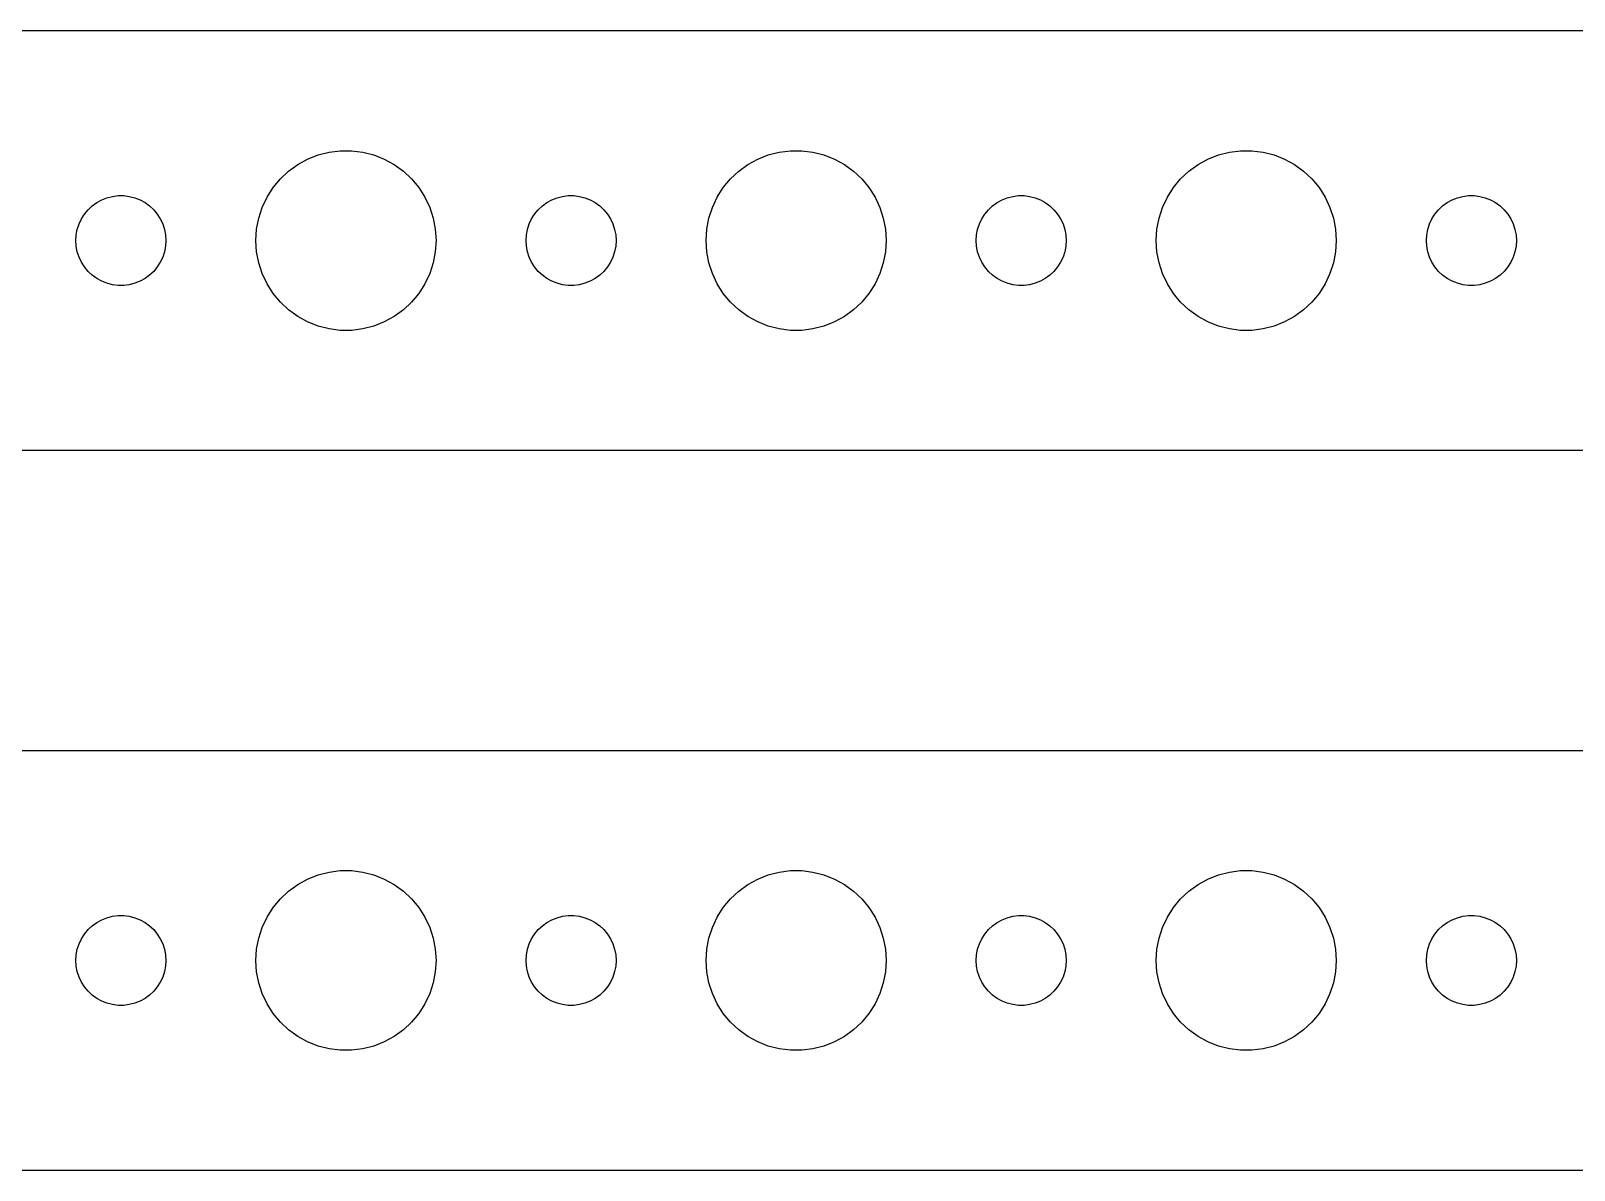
# Model space of a CAD drawing. Header units: metres. Extents: x -210 to 210, y 41 to 79.
# Drawn here: x 102 to 153.4, y 41 to 79 of the extents above; entities that cross this region are included whole.
import ezdxf

# ---------------------------------------------------------------- set-up
doc = ezdxf.new("R2010")
doc.units = ezdxf.units.M

msp = doc.modelspace()

# ---------------------------------------------------------------- linework, layer by layer
for p, q in [((204.814, 78.9901), (-204.814, 78.9901)), ((110.893, 74.533), (111.223, 74.7145)), ((111.223, 74.7145), (111.573, 74.8532)), ((111.573, 74.8532), (111.938, 74.9469)), ((111.938, 74.9469), (112.312, 74.9941)), ((112.312, 74.9941), (112.688, 74.9941)), ((112.688, 74.9941), (113.062, 74.9469)), ((113.062, 74.9469), (113.427, 74.8532)), ((113.427, 74.8532), (113.777, 74.7145)), ((113.777, 74.7145), (114.107, 74.533)), ((125.893, 74.533), (126.223, 74.7145)), ((126.223, 74.7145), (126.573, 74.8532)), ((126.573, 74.8532), (126.938, 74.9469)), ((126.938, 74.9469), (127.312, 74.9941)), ((127.312, 74.9941), (127.688, 74.9941)), ((127.688, 74.9941), (128.062, 74.9469)), ((128.062, 74.9469), (128.427, 74.8532)), ((128.427, 74.8532), (128.777, 74.7145)), ((128.777, 74.7145), (129.107, 74.533)), ((140.893, 74.533), (141.223, 74.7145)), ((141.223, 74.7145), (141.573, 74.8532)), ((141.573, 74.8532), (141.938, 74.9469)), ((141.938, 74.9469), (142.312, 74.9941)), ((142.312, 74.9941), (142.688, 74.9941)), ((142.688, 74.9941), (143.062, 74.9469)), ((143.062, 74.9469), (143.427, 74.8532)), ((143.427, 74.8532), (143.777, 74.7145)), ((143.777, 74.7145), (144.107, 74.533)), ((110.073, 73.7634), (110.313, 74.0536)), ((110.313, 74.0536), (110.588, 74.3115)), ((110.588, 74.3115), (110.893, 74.533)), ((114.107, 74.533), (114.412, 74.3115)), ((114.412, 74.3115), (114.687, 74.0536)), ((114.687, 74.0536), (114.927, 73.7634)), ((125.073, 73.7634), (125.313, 74.0536)), ((125.313, 74.0536), (125.588, 74.3115)), ((125.588, 74.3115), (125.893, 74.533)), ((129.107, 74.533), (129.412, 74.3115)), ((129.412, 74.3115), (129.687, 74.0536)), ((129.687, 74.0536), (129.927, 73.7634)), ((140.073, 73.7634), (140.313, 74.0536)), ((140.313, 74.0536), (140.588, 74.3115)), ((140.588, 74.3115), (140.893, 74.533)), ((144.107, 74.533), (144.412, 74.3115)), ((144.412, 74.3115), (144.687, 74.0536)), ((144.687, 74.0536), (144.927, 73.7634)), ((109.871, 73.4453), (110.073, 73.7634)), ((114.927, 73.7634), (115.129, 73.4453)), ((124.871, 73.4453), (125.073, 73.7634)), ((129.927, 73.7634), (130.129, 73.4453)), ((139.871, 73.4453), (140.073, 73.7634)), ((144.927, 73.7634), (145.129, 73.4453)), ((103.786, 72.8817), (103.907, 73.0268)), ((103.907, 73.0268), (104.044, 73.1558)), ((104.044, 73.1558), (104.196, 73.2665)), ((104.196, 73.2665), (104.361, 73.3572)), ((104.361, 73.3572), (104.536, 73.4266)), ((104.536, 73.4266), (104.719, 73.4734)), ((104.719, 73.4734), (104.906, 73.497)), ((104.906, 73.497), (105.094, 73.497)), ((105.094, 73.497), (105.281, 73.4734)), ((105.281, 73.4734), (105.464, 73.4266)), ((105.464, 73.4266), (105.639, 73.3572)), ((105.639, 73.3572), (105.804, 73.2665)), ((105.804, 73.2665), (105.956, 73.1558)), ((105.956, 73.1558), (106.093, 73.0268)), ((106.093, 73.0268), (106.214, 72.8817)), ((109.594, 72.7461), (109.711, 73.1044)), ((109.711, 73.1044), (109.871, 73.4453)), ((115.129, 73.4453), (115.289, 73.1044)), ((115.289, 73.1044), (115.406, 72.7461)), ((118.786, 72.8817), (118.907, 73.0268)), ((118.907, 73.0268), (119.044, 73.1558)), ((119.044, 73.1558), (119.196, 73.2665)), ((119.196, 73.2665), (119.361, 73.3572)), ((119.361, 73.3572), (119.536, 73.4266)), ((119.536, 73.4266), (119.719, 73.4734)), ((119.719, 73.4734), (119.906, 73.497)), ((119.906, 73.497), (120.094, 73.497)), ((120.094, 73.497), (120.281, 73.4734)), ((120.281, 73.4734), (120.464, 73.4266)), ((120.464, 73.4266), (120.639, 73.3572)), ((120.639, 73.3572), (120.804, 73.2665)), ((120.804, 73.2665), (120.956, 73.1558)), ((120.956, 73.1558), (121.093, 73.0268)), ((121.093, 73.0268), (121.214, 72.8817)), ((124.594, 72.7461), (124.711, 73.1044)), ((124.711, 73.1044), (124.871, 73.4453)), ((130.129, 73.4453), (130.289, 73.1044)), ((130.289, 73.1044), (130.406, 72.7461)), ((133.786, 72.8817), (133.907, 73.0268)), ((133.907, 73.0268), (134.044, 73.1558)), ((134.044, 73.1558), (134.196, 73.2665)), ((134.196, 73.2665), (134.361, 73.3572)), ((134.361, 73.3572), (134.536, 73.4266)), ((134.536, 73.4266), (134.719, 73.4734)), ((134.719, 73.4734), (134.906, 73.497)), ((134.906, 73.497), (135.094, 73.497)), ((135.094, 73.497), (135.281, 73.4734)), ((135.281, 73.4734), (135.464, 73.4266)), ((135.464, 73.4266), (135.639, 73.3572)), ((135.639, 73.3572), (135.804, 73.2665)), ((135.804, 73.2665), (135.956, 73.1558)), ((135.956, 73.1558), (136.093, 73.0268)), ((136.093, 73.0268), (136.214, 72.8817)), ((139.594, 72.7461), (139.711, 73.1044)), ((139.711, 73.1044), (139.871, 73.4453)), ((145.129, 73.4453), (145.289, 73.1044)), ((145.289, 73.1044), (145.406, 72.7461)), ((148.786, 72.8817), (148.907, 73.0268)), ((148.907, 73.0268), (149.044, 73.1558)), ((149.044, 73.1558), (149.196, 73.2665)), ((149.196, 73.2665), (149.361, 73.3572)), ((149.361, 73.3572), (149.536, 73.4266)), ((149.536, 73.4266), (149.719, 73.4734)), ((149.719, 73.4734), (149.906, 73.497)), ((149.906, 73.497), (150.094, 73.497)), ((150.094, 73.497), (150.281, 73.4734)), ((150.281, 73.4734), (150.464, 73.4266)), ((150.464, 73.4266), (150.639, 73.3572)), ((150.639, 73.3572), (150.804, 73.2665)), ((150.804, 73.2665), (150.956, 73.1558)), ((150.956, 73.1558), (151.093, 73.0268)), ((151.093, 73.0268), (151.214, 72.8817)), ((103.547, 72.373), (103.605, 72.5522)), ((103.605, 72.5522), (103.686, 72.7226)), ((103.686, 72.7226), (103.786, 72.8817)), ((106.214, 72.8817), (106.314, 72.7226)), ((106.314, 72.7226), (106.395, 72.5522)), ((106.395, 72.5522), (106.453, 72.373)), ((109.524, 72.376), (109.594, 72.7461)), ((115.406, 72.7461), (115.476, 72.376)), ((118.547, 72.373), (118.605, 72.5522)), ((118.605, 72.5522), (118.686, 72.7226)), ((118.686, 72.7226), (118.786, 72.8817)), ((121.214, 72.8817), (121.314, 72.7226)), ((121.314, 72.7226), (121.395, 72.5522)), ((121.395, 72.5522), (121.453, 72.373)), ((124.524, 72.376), (124.594, 72.7461)), ((130.406, 72.7461), (130.476, 72.376)), ((133.547, 72.373), (133.605, 72.5522)), ((133.605, 72.5522), (133.686, 72.7226)), ((133.686, 72.7226), (133.786, 72.8817)), ((136.214, 72.8817), (136.314, 72.7226)), ((136.314, 72.7226), (136.395, 72.5522)), ((136.395, 72.5522), (136.453, 72.373)), ((139.524, 72.376), (139.594, 72.7461)), ((145.406, 72.7461), (145.476, 72.376)), ((148.547, 72.373), (148.605, 72.5522)), ((148.605, 72.5522), (148.686, 72.7226)), ((148.686, 72.7226), (148.786, 72.8817)), ((151.214, 72.8817), (151.314, 72.7226)), ((151.314, 72.7226), (151.395, 72.5522)), ((151.395, 72.5522), (151.453, 72.373)), ((103.5, 72), (103.512, 72.188)), ((103.512, 71.812), (103.5, 72)), ((103.512, 72.188), (103.547, 72.373)), ((106.453, 72.373), (106.488, 72.188)), ((106.488, 72.188), (106.5, 72)), ((106.5, 72), (106.488, 71.812)), ((109.5, 72), (109.524, 72.376)), ((109.524, 71.624), (109.5, 72)), ((115.476, 72.376), (115.5, 72)), ((115.5, 72), (115.476, 71.624)), ((118.5, 72), (118.512, 72.188)), ((118.512, 71.812), (118.5, 72)), ((118.512, 72.188), (118.547, 72.373)), ((121.453, 72.373), (121.488, 72.188)), ((121.488, 72.188), (121.5, 72)), ((121.5, 72), (121.488, 71.812)), ((124.5, 72), (124.524, 72.376)), ((124.524, 71.624), (124.5, 72)), ((130.476, 72.376), (130.5, 72)), ((130.5, 72), (130.476, 71.624)), ((133.5, 72), (133.512, 72.188)), ((133.512, 71.812), (133.5, 72)), ((133.512, 72.188), (133.547, 72.373)), ((136.453, 72.373), (136.488, 72.188)), ((136.488, 72.188), (136.5, 72)), ((136.5, 72), (136.488, 71.812)), ((139.5, 72), (139.524, 72.376)), ((139.524, 71.624), (139.5, 72)), ((145.476, 72.376), (145.5, 72)), ((145.5, 72), (145.476, 71.624)), ((148.5, 72), (148.512, 72.188)), ((148.512, 71.812), (148.5, 72)), ((148.512, 72.188), (148.547, 72.373)), ((151.453, 72.373), (151.488, 72.188)), ((151.488, 72.188), (151.5, 72)), ((151.5, 72), (151.488, 71.812)), ((103.547, 71.627), (103.512, 71.812)), ((103.605, 71.4478), (103.547, 71.627)), ((106.453, 71.627), (106.395, 71.4478)), ((106.488, 71.812), (106.453, 71.627)), ((109.594, 71.2539), (109.524, 71.624)), ((115.476, 71.624), (115.406, 71.2539)), ((118.547, 71.627), (118.512, 71.812)), ((118.605, 71.4478), (118.547, 71.627)), ((121.453, 71.627), (121.395, 71.4478)), ((121.488, 71.812), (121.453, 71.627)), ((124.594, 71.2539), (124.524, 71.624)), ((130.476, 71.624), (130.406, 71.2539)), ((133.547, 71.627), (133.512, 71.812)), ((133.605, 71.4478), (133.547, 71.627)), ((136.453, 71.627), (136.395, 71.4478)), ((136.488, 71.812), (136.453, 71.627)), ((139.594, 71.2539), (139.524, 71.624)), ((145.476, 71.624), (145.406, 71.2539)), ((148.547, 71.627), (148.512, 71.812)), ((148.605, 71.4478), (148.547, 71.627)), ((151.453, 71.627), (151.395, 71.4478)), ((151.488, 71.812), (151.453, 71.627)), ((103.686, 71.2774), (103.605, 71.4478)), ((103.786, 71.1183), (103.686, 71.2774)), ((103.907, 70.9732), (103.786, 71.1183)), ((104.044, 70.8442), (103.907, 70.9732)), ((106.093, 70.9732), (105.956, 70.8442)), ((106.214, 71.1183), (106.093, 70.9732)), ((106.314, 71.2774), (106.214, 71.1183)), ((106.395, 71.4478), (106.314, 71.2774)), ((109.711, 70.8956), (109.594, 71.2539)), ((115.406, 71.2539), (115.289, 70.8956)), ((118.686, 71.2774), (118.605, 71.4478)), ((118.786, 71.1183), (118.686, 71.2774)), ((118.907, 70.9732), (118.786, 71.1183)), ((119.044, 70.8442), (118.907, 70.9732)), ((121.093, 70.9732), (120.956, 70.8442)), ((121.214, 71.1183), (121.093, 70.9732)), ((121.314, 71.2774), (121.214, 71.1183)), ((121.395, 71.4478), (121.314, 71.2774)), ((124.711, 70.8956), (124.594, 71.2539)), ((130.406, 71.2539), (130.289, 70.8956)), ((133.686, 71.2774), (133.605, 71.4478)), ((133.786, 71.1183), (133.686, 71.2774)), ((133.907, 70.9732), (133.786, 71.1183)), ((134.044, 70.8442), (133.907, 70.9732)), ((136.093, 70.9732), (135.956, 70.8442)), ((136.214, 71.1183), (136.093, 70.9732)), ((136.314, 71.2774), (136.214, 71.1183)), ((136.395, 71.4478), (136.314, 71.2774)), ((139.711, 70.8956), (139.594, 71.2539)), ((145.406, 71.2539), (145.289, 70.8956)), ((148.686, 71.2774), (148.605, 71.4478)), ((148.786, 71.1183), (148.686, 71.2774)), ((148.907, 70.9732), (148.786, 71.1183)), ((149.044, 70.8442), (148.907, 70.9732)), ((151.093, 70.9732), (150.956, 70.8442)), ((151.214, 71.1183), (151.093, 70.9732)), ((151.314, 71.2774), (151.214, 71.1183)), ((151.395, 71.4478), (151.314, 71.2774)), ((104.196, 70.7335), (104.044, 70.8442)), ((104.361, 70.6428), (104.196, 70.7335)), ((104.536, 70.5734), (104.361, 70.6428)), ((104.719, 70.5266), (104.536, 70.5734)), ((104.906, 70.503), (104.719, 70.5266)), ((105.094, 70.503), (104.906, 70.503)), ((105.281, 70.5266), (105.094, 70.503)), ((105.464, 70.5734), (105.281, 70.5266)), ((105.639, 70.6428), (105.464, 70.5734)), ((105.804, 70.7335), (105.639, 70.6428)), ((105.956, 70.8442), (105.804, 70.7335)), ((109.871, 70.5547), (109.711, 70.8956)), ((110.073, 70.2366), (109.871, 70.5547)), ((115.129, 70.5547), (114.927, 70.2366)), ((115.289, 70.8956), (115.129, 70.5547)), ((119.196, 70.7335), (119.044, 70.8442)), ((119.361, 70.6428), (119.196, 70.7335)), ((119.536, 70.5734), (119.361, 70.6428)), ((119.719, 70.5266), (119.536, 70.5734)), ((119.906, 70.503), (119.719, 70.5266)), ((120.094, 70.503), (119.906, 70.503)), ((120.281, 70.5266), (120.094, 70.503)), ((120.464, 70.5734), (120.281, 70.5266)), ((120.639, 70.6428), (120.464, 70.5734)), ((120.804, 70.7335), (120.639, 70.6428)), ((120.956, 70.8442), (120.804, 70.7335)), ((124.871, 70.5547), (124.711, 70.8956)), ((125.073, 70.2366), (124.871, 70.5547)), ((130.129, 70.5547), (129.927, 70.2366)), ((130.289, 70.8956), (130.129, 70.5547)), ((134.196, 70.7335), (134.044, 70.8442)), ((134.361, 70.6428), (134.196, 70.7335)), ((134.536, 70.5734), (134.361, 70.6428)), ((134.719, 70.5266), (134.536, 70.5734)), ((134.906, 70.503), (134.719, 70.5266)), ((135.094, 70.503), (134.906, 70.503)), ((135.281, 70.5266), (135.094, 70.503)), ((135.464, 70.5734), (135.281, 70.5266)), ((135.639, 70.6428), (135.464, 70.5734)), ((135.804, 70.7335), (135.639, 70.6428)), ((135.956, 70.8442), (135.804, 70.7335)), ((139.871, 70.5547), (139.711, 70.8956)), ((140.073, 70.2366), (139.871, 70.5547)), ((145.129, 70.5547), (144.927, 70.2366)), ((145.289, 70.8956), (145.129, 70.5547)), ((149.196, 70.7335), (149.044, 70.8442)), ((149.361, 70.6428), (149.196, 70.7335)), ((149.536, 70.5734), (149.361, 70.6428)), ((149.719, 70.5266), (149.536, 70.5734)), ((149.906, 70.503), (149.719, 70.5266)), ((150.094, 70.503), (149.906, 70.503)), ((150.281, 70.5266), (150.094, 70.503)), ((150.464, 70.5734), (150.281, 70.5266)), ((150.639, 70.6428), (150.464, 70.5734)), ((150.804, 70.7335), (150.639, 70.6428)), ((150.956, 70.8442), (150.804, 70.7335)), ((110.313, 69.9464), (110.073, 70.2366)), ((110.588, 69.6885), (110.313, 69.9464)), ((114.687, 69.9464), (114.412, 69.6885)), ((114.927, 70.2366), (114.687, 69.9464)), ((125.313, 69.9464), (125.073, 70.2366)), ((125.588, 69.6885), (125.313, 69.9464)), ((129.687, 69.9464), (129.412, 69.6885)), ((129.927, 70.2366), (129.687, 69.9464)), ((140.313, 69.9464), (140.073, 70.2366)), ((140.588, 69.6885), (140.313, 69.9464)), ((144.687, 69.9464), (144.412, 69.6885)), ((144.927, 70.2366), (144.687, 69.9464)), ((110.893, 69.467), (110.588, 69.6885)), ((111.223, 69.2855), (110.893, 69.467)), ((114.107, 69.467), (113.777, 69.2855)), ((114.412, 69.6885), (114.107, 69.467)), ((125.893, 69.467), (125.588, 69.6885)), ((126.223, 69.2855), (125.893, 69.467)), ((129.107, 69.467), (128.777, 69.2855)), ((129.412, 69.6885), (129.107, 69.467)), ((140.893, 69.467), (140.588, 69.6885)), ((141.223, 69.2855), (140.893, 69.467)), ((144.107, 69.467), (143.777, 69.2855)), ((144.412, 69.6885), (144.107, 69.467)), ((111.573, 69.1468), (111.223, 69.2855)), ((111.938, 69.0531), (111.573, 69.1468)), ((112.312, 69.0059), (111.938, 69.0531)), ((112.688, 69.0059), (112.312, 69.0059)), ((113.062, 69.0531), (112.688, 69.0059)), ((113.427, 69.1468), (113.062, 69.0531)), ((113.777, 69.2855), (113.427, 69.1468)), ((126.573, 69.1468), (126.223, 69.2855)), ((126.938, 69.0531), (126.573, 69.1468)), ((127.312, 69.0059), (126.938, 69.0531)), ((127.688, 69.0059), (127.312, 69.0059)), ((128.062, 69.0531), (127.688, 69.0059)), ((128.427, 69.1468), (128.062, 69.0531)), ((128.777, 69.2855), (128.427, 69.1468)), ((141.573, 69.1468), (141.223, 69.2855)), ((141.938, 69.0531), (141.573, 69.1468)), ((142.312, 69.0059), (141.938, 69.0531)), ((142.688, 69.0059), (142.312, 69.0059)), ((143.062, 69.0531), (142.688, 69.0059)), ((143.427, 69.1468), (143.062, 69.0531)), ((143.777, 69.2855), (143.427, 69.1468)), ((-204.814, 65.0099), (204.814, 65.0099)), ((204.814, 54.9901), (-204.814, 54.9901)), ((111.573, 50.8532), (111.938, 50.9469)), ((111.938, 50.9469), (112.312, 50.9941)), ((112.312, 50.9941), (112.688, 50.9941)), ((112.688, 50.9941), (113.062, 50.9469)), ((113.062, 50.9469), (113.427, 50.8532)), ((126.573, 50.8532), (126.938, 50.9469)), ((126.938, 50.9469), (127.312, 50.9941)), ((127.312, 50.9941), (127.688, 50.9941)), ((127.688, 50.9941), (128.062, 50.9469)), ((128.062, 50.9469), (128.427, 50.8532)), ((141.573, 50.8532), (141.938, 50.9469)), ((141.938, 50.9469), (142.312, 50.9941)), ((142.312, 50.9941), (142.688, 50.9941)), ((142.688, 50.9941), (143.062, 50.9469)), ((143.062, 50.9469), (143.427, 50.8532)), ((110.588, 50.3115), (110.893, 50.533)), ((110.893, 50.533), (111.223, 50.7145)), ((111.223, 50.7145), (111.573, 50.8532)), ((113.427, 50.8532), (113.777, 50.7145)), ((113.777, 50.7145), (114.107, 50.533)), ((114.107, 50.533), (114.412, 50.3115)), ((125.588, 50.3115), (125.893, 50.533)), ((125.893, 50.533), (126.223, 50.7145)), ((126.223, 50.7145), (126.573, 50.8532)), ((128.427, 50.8532), (128.777, 50.7145)), ((128.777, 50.7145), (129.107, 50.533)), ((129.107, 50.533), (129.412, 50.3115)), ((140.588, 50.3115), (140.893, 50.533)), ((140.893, 50.533), (141.223, 50.7145)), ((141.223, 50.7145), (141.573, 50.8532)), ((143.427, 50.8532), (143.777, 50.7145)), ((143.777, 50.7145), (144.107, 50.533)), ((144.107, 50.533), (144.412, 50.3115)), ((110.073, 49.7634), (110.313, 50.0536)), ((110.313, 50.0536), (110.588, 50.3115)), ((114.412, 50.3115), (114.687, 50.0536)), ((114.687, 50.0536), (114.927, 49.7634)), ((125.073, 49.7634), (125.313, 50.0536)), ((125.313, 50.0536), (125.588, 50.3115)), ((129.412, 50.3115), (129.687, 50.0536)), ((129.687, 50.0536), (129.927, 49.7634)), ((140.073, 49.7634), (140.313, 50.0536)), ((140.313, 50.0536), (140.588, 50.3115)), ((144.412, 50.3115), (144.687, 50.0536)), ((144.687, 50.0536), (144.927, 49.7634)), ((104.361, 49.3572), (104.536, 49.4266)), ((104.536, 49.4266), (104.719, 49.4734)), ((104.719, 49.4734), (104.906, 49.497)), ((104.906, 49.497), (105.094, 49.497)), ((105.094, 49.497), (105.281, 49.4734)), ((105.281, 49.4734), (105.464, 49.4266)), ((105.464, 49.4266), (105.639, 49.3572)), ((109.711, 49.1044), (109.871, 49.4453)), ((109.871, 49.4453), (110.073, 49.7634)), ((114.927, 49.7634), (115.129, 49.4453)), ((115.129, 49.4453), (115.289, 49.1044)), ((119.361, 49.3572), (119.536, 49.4266)), ((119.536, 49.4266), (119.719, 49.4734)), ((119.719, 49.4734), (119.906, 49.497)), ((119.906, 49.497), (120.094, 49.497)), ((120.094, 49.497), (120.281, 49.4734)), ((120.281, 49.4734), (120.464, 49.4266)), ((120.464, 49.4266), (120.639, 49.3572)), ((124.711, 49.1044), (124.871, 49.4453)), ((124.871, 49.4453), (125.073, 49.7634)), ((129.927, 49.7634), (130.129, 49.4453)), ((130.129, 49.4453), (130.289, 49.1044)), ((134.361, 49.3572), (134.536, 49.4266)), ((134.536, 49.4266), (134.719, 49.4734)), ((134.719, 49.4734), (134.906, 49.497)), ((134.906, 49.497), (135.094, 49.497)), ((135.094, 49.497), (135.281, 49.4734)), ((135.281, 49.4734), (135.464, 49.4266)), ((135.464, 49.4266), (135.639, 49.3572)), ((139.711, 49.1044), (139.871, 49.4453)), ((139.871, 49.4453), (140.073, 49.7634)), ((144.927, 49.7634), (145.129, 49.4453)), ((145.129, 49.4453), (145.289, 49.1044)), ((149.361, 49.3572), (149.536, 49.4266)), ((149.536, 49.4266), (149.719, 49.4734)), ((149.719, 49.4734), (149.906, 49.497)), ((149.906, 49.497), (150.094, 49.497)), ((150.094, 49.497), (150.281, 49.4734)), ((150.281, 49.4734), (150.464, 49.4266)), ((150.464, 49.4266), (150.639, 49.3572)), ((103.686, 48.7226), (103.786, 48.8817)), ((103.786, 48.8817), (103.907, 49.0268)), ((103.907, 49.0268), (104.044, 49.1558)), ((104.044, 49.1558), (104.196, 49.2665)), ((104.196, 49.2665), (104.361, 49.3572)), ((105.639, 49.3572), (105.804, 49.2665)), ((105.804, 49.2665), (105.956, 49.1558)), ((105.956, 49.1558), (106.093, 49.0268)), ((106.093, 49.0268), (106.214, 48.8817)), ((106.214, 48.8817), (106.314, 48.7226)), ((109.594, 48.7461), (109.711, 49.1044)), ((115.289, 49.1044), (115.406, 48.7461)), ((118.686, 48.7226), (118.786, 48.8817)), ((118.786, 48.8817), (118.907, 49.0268)), ((118.907, 49.0268), (119.044, 49.1558)), ((119.044, 49.1558), (119.196, 49.2665)), ((119.196, 49.2665), (119.361, 49.3572)), ((120.639, 49.3572), (120.804, 49.2665)), ((120.804, 49.2665), (120.956, 49.1558)), ((120.956, 49.1558), (121.093, 49.0268)), ((121.093, 49.0268), (121.214, 48.8817)), ((121.214, 48.8817), (121.314, 48.7226)), ((124.594, 48.7461), (124.711, 49.1044)), ((130.289, 49.1044), (130.406, 48.7461)), ((133.686, 48.7226), (133.786, 48.8817)), ((133.786, 48.8817), (133.907, 49.0268)), ((133.907, 49.0268), (134.044, 49.1558)), ((134.044, 49.1558), (134.196, 49.2665)), ((134.196, 49.2665), (134.361, 49.3572)), ((135.639, 49.3572), (135.804, 49.2665)), ((135.804, 49.2665), (135.956, 49.1558)), ((135.956, 49.1558), (136.093, 49.0268)), ((136.093, 49.0268), (136.214, 48.8817)), ((136.214, 48.8817), (136.314, 48.7226)), ((139.594, 48.7461), (139.711, 49.1044)), ((145.289, 49.1044), (145.406, 48.7461)), ((148.686, 48.7226), (148.786, 48.8817)), ((148.786, 48.8817), (148.907, 49.0268)), ((148.907, 49.0268), (149.044, 49.1558)), ((149.044, 49.1558), (149.196, 49.2665)), ((149.196, 49.2665), (149.361, 49.3572)), ((150.639, 49.3572), (150.804, 49.2665)), ((150.804, 49.2665), (150.956, 49.1558)), ((150.956, 49.1558), (151.093, 49.0268)), ((151.093, 49.0268), (151.214, 48.8817)), ((151.214, 48.8817), (151.314, 48.7226)), ((103.512, 48.188), (103.547, 48.373)), ((103.547, 48.373), (103.605, 48.5522)), ((103.605, 48.5522), (103.686, 48.7226)), ((106.314, 48.7226), (106.395, 48.5522)), ((106.395, 48.5522), (106.453, 48.373)), ((106.453, 48.373), (106.488, 48.188)), ((109.5, 48), (109.524, 48.376)), ((109.524, 48.376), (109.594, 48.7461)), ((115.406, 48.7461), (115.476, 48.376)), ((115.476, 48.376), (115.5, 48)), ((118.512, 48.188), (118.547, 48.373)), ((118.547, 48.373), (118.605, 48.5522)), ((118.605, 48.5522), (118.686, 48.7226)), ((121.314, 48.7226), (121.395, 48.5522)), ((121.395, 48.5522), (121.453, 48.373)), ((121.453, 48.373), (121.488, 48.188)), ((124.5, 48), (124.524, 48.376)), ((124.524, 48.376), (124.594, 48.7461)), ((130.406, 48.7461), (130.476, 48.376)), ((130.476, 48.376), (130.5, 48)), ((133.512, 48.188), (133.547, 48.373)), ((133.547, 48.373), (133.605, 48.5522)), ((133.605, 48.5522), (133.686, 48.7226)), ((136.314, 48.7226), (136.395, 48.5522)), ((136.395, 48.5522), (136.453, 48.373)), ((136.453, 48.373), (136.488, 48.188)), ((139.5, 48), (139.524, 48.376)), ((139.524, 48.376), (139.594, 48.7461)), ((145.406, 48.7461), (145.476, 48.376)), ((145.476, 48.376), (145.5, 48)), ((148.512, 48.188), (148.547, 48.373)), ((148.547, 48.373), (148.605, 48.5522)), ((148.605, 48.5522), (148.686, 48.7226)), ((151.314, 48.7226), (151.395, 48.5522)), ((151.395, 48.5522), (151.453, 48.373)), ((151.453, 48.373), (151.488, 48.188)), ((103.5, 48), (103.512, 48.188)), ((103.512, 47.812), (103.5, 48)), ((106.488, 48.188), (106.5, 48)), ((106.5, 48), (106.488, 47.812)), ((109.524, 47.624), (109.5, 48)), ((115.5, 48), (115.476, 47.624)), ((118.5, 48), (118.512, 48.188)), ((118.512, 47.812), (118.5, 48)), ((121.488, 48.188), (121.5, 48)), ((121.5, 48), (121.488, 47.812)), ((124.524, 47.624), (124.5, 48)), ((130.5, 48), (130.476, 47.624)), ((133.5, 48), (133.512, 48.188)), ((133.512, 47.812), (133.5, 48)), ((136.488, 48.188), (136.5, 48)), ((136.5, 48), (136.488, 47.812)), ((139.524, 47.624), (139.5, 48)), ((145.5, 48), (145.476, 47.624)), ((148.5, 48), (148.512, 48.188)), ((148.512, 47.812), (148.5, 48)), ((151.488, 48.188), (151.5, 48)), ((151.5, 48), (151.488, 47.812)), ((103.547, 47.627), (103.512, 47.812)), ((103.605, 47.4478), (103.547, 47.627)), ((103.686, 47.2774), (103.605, 47.4478)), ((106.395, 47.4478), (106.314, 47.2774)), ((106.453, 47.627), (106.395, 47.4478)), ((106.488, 47.812), (106.453, 47.627)), ((109.594, 47.2539), (109.524, 47.624)), ((115.476, 47.624), (115.406, 47.2539)), ((118.547, 47.627), (118.512, 47.812)), ((118.605, 47.4478), (118.547, 47.627)), ((118.686, 47.2774), (118.605, 47.4478)), ((121.395, 47.4478), (121.314, 47.2774)), ((121.453, 47.627), (121.395, 47.4478)), ((121.488, 47.812), (121.453, 47.627)), ((124.594, 47.2539), (124.524, 47.624)), ((130.476, 47.624), (130.406, 47.2539)), ((133.547, 47.627), (133.512, 47.812)), ((133.605, 47.4478), (133.547, 47.627)), ((133.686, 47.2774), (133.605, 47.4478)), ((136.395, 47.4478), (136.314, 47.2774)), ((136.453, 47.627), (136.395, 47.4478)), ((136.488, 47.812), (136.453, 47.627)), ((139.594, 47.2539), (139.524, 47.624)), ((145.476, 47.624), (145.406, 47.2539)), ((148.547, 47.627), (148.512, 47.812)), ((148.605, 47.4478), (148.547, 47.627)), ((148.686, 47.2774), (148.605, 47.4478)), ((151.395, 47.4478), (151.314, 47.2774)), ((151.453, 47.627), (151.395, 47.4478)), ((151.488, 47.812), (151.453, 47.627)), ((103.786, 47.1183), (103.686, 47.2774)), ((103.907, 46.9732), (103.786, 47.1183)), ((104.044, 46.8442), (103.907, 46.9732)), ((104.196, 46.7335), (104.044, 46.8442)), ((105.956, 46.8442), (105.804, 46.7335)), ((106.093, 46.9732), (105.956, 46.8442)), ((106.214, 47.1183), (106.093, 46.9732)), ((106.314, 47.2774), (106.214, 47.1183)), ((109.711, 46.8956), (109.594, 47.2539)), ((109.871, 46.5547), (109.711, 46.8956)), ((115.289, 46.8956), (115.129, 46.5547)), ((115.406, 47.2539), (115.289, 46.8956)), ((118.786, 47.1183), (118.686, 47.2774)), ((118.907, 46.9732), (118.786, 47.1183)), ((119.044, 46.8442), (118.907, 46.9732)), ((119.196, 46.7335), (119.044, 46.8442)), ((120.956, 46.8442), (120.804, 46.7335)), ((121.093, 46.9732), (120.956, 46.8442)), ((121.214, 47.1183), (121.093, 46.9732)), ((121.314, 47.2774), (121.214, 47.1183)), ((124.711, 46.8956), (124.594, 47.2539)), ((124.871, 46.5547), (124.711, 46.8956)), ((130.289, 46.8956), (130.129, 46.5547)), ((130.406, 47.2539), (130.289, 46.8956)), ((133.786, 47.1183), (133.686, 47.2774)), ((133.907, 46.9732), (133.786, 47.1183)), ((134.044, 46.8442), (133.907, 46.9732)), ((134.196, 46.7335), (134.044, 46.8442)), ((135.956, 46.8442), (135.804, 46.7335)), ((136.093, 46.9732), (135.956, 46.8442)), ((136.214, 47.1183), (136.093, 46.9732)), ((136.314, 47.2774), (136.214, 47.1183)), ((139.711, 46.8956), (139.594, 47.2539)), ((139.871, 46.5547), (139.711, 46.8956)), ((145.289, 46.8956), (145.129, 46.5547)), ((145.406, 47.2539), (145.289, 46.8956)), ((148.786, 47.1183), (148.686, 47.2774)), ((148.907, 46.9732), (148.786, 47.1183)), ((149.044, 46.8442), (148.907, 46.9732)), ((149.196, 46.7335), (149.044, 46.8442)), ((150.956, 46.8442), (150.804, 46.7335)), ((151.093, 46.9732), (150.956, 46.8442)), ((151.214, 47.1183), (151.093, 46.9732)), ((151.314, 47.2774), (151.214, 47.1183)), ((104.361, 46.6428), (104.196, 46.7335)), ((104.536, 46.5734), (104.361, 46.6428)), ((104.719, 46.5266), (104.536, 46.5734)), ((104.906, 46.503), (104.719, 46.5266)), ((105.094, 46.503), (104.906, 46.503)), ((105.281, 46.5266), (105.094, 46.503)), ((105.464, 46.5734), (105.281, 46.5266)), ((105.639, 46.6428), (105.464, 46.5734)), ((105.804, 46.7335), (105.639, 46.6428)), ((110.073, 46.2366), (109.871, 46.5547)), ((115.129, 46.5547), (114.927, 46.2366)), ((119.361, 46.6428), (119.196, 46.7335)), ((119.536, 46.5734), (119.361, 46.6428)), ((119.719, 46.5266), (119.536, 46.5734)), ((119.906, 46.503), (119.719, 46.5266)), ((120.094, 46.503), (119.906, 46.503)), ((120.281, 46.5266), (120.094, 46.503)), ((120.464, 46.5734), (120.281, 46.5266)), ((120.639, 46.6428), (120.464, 46.5734)), ((120.804, 46.7335), (120.639, 46.6428)), ((125.073, 46.2366), (124.871, 46.5547)), ((130.129, 46.5547), (129.927, 46.2366)), ((134.361, 46.6428), (134.196, 46.7335)), ((134.536, 46.5734), (134.361, 46.6428)), ((134.719, 46.5266), (134.536, 46.5734)), ((134.906, 46.503), (134.719, 46.5266)), ((135.094, 46.503), (134.906, 46.503)), ((135.281, 46.5266), (135.094, 46.503)), ((135.464, 46.5734), (135.281, 46.5266)), ((135.639, 46.6428), (135.464, 46.5734)), ((135.804, 46.7335), (135.639, 46.6428)), ((140.073, 46.2366), (139.871, 46.5547)), ((145.129, 46.5547), (144.927, 46.2366)), ((149.361, 46.6428), (149.196, 46.7335)), ((149.536, 46.5734), (149.361, 46.6428)), ((149.719, 46.5266), (149.536, 46.5734)), ((149.906, 46.503), (149.719, 46.5266)), ((150.094, 46.503), (149.906, 46.503)), ((150.281, 46.5266), (150.094, 46.503)), ((150.464, 46.5734), (150.281, 46.5266)), ((150.639, 46.6428), (150.464, 46.5734)), ((150.804, 46.7335), (150.639, 46.6428)), ((110.313, 45.9464), (110.073, 46.2366)), ((110.588, 45.6885), (110.313, 45.9464)), ((114.687, 45.9464), (114.412, 45.6885)), ((114.927, 46.2366), (114.687, 45.9464)), ((125.313, 45.9464), (125.073, 46.2366)), ((125.588, 45.6885), (125.313, 45.9464)), ((129.687, 45.9464), (129.412, 45.6885)), ((129.927, 46.2366), (129.687, 45.9464)), ((140.313, 45.9464), (140.073, 46.2366)), ((140.588, 45.6885), (140.313, 45.9464)), ((144.687, 45.9464), (144.412, 45.6885)), ((144.927, 46.2366), (144.687, 45.9464)), ((110.893, 45.467), (110.588, 45.6885)), ((111.223, 45.2855), (110.893, 45.467)), ((111.573, 45.1468), (111.223, 45.2855)), ((113.777, 45.2855), (113.427, 45.1468)), ((114.107, 45.467), (113.777, 45.2855)), ((114.412, 45.6885), (114.107, 45.467)), ((125.893, 45.467), (125.588, 45.6885)), ((126.223, 45.2855), (125.893, 45.467)), ((126.573, 45.1468), (126.223, 45.2855)), ((128.777, 45.2855), (128.427, 45.1468)), ((129.107, 45.467), (128.777, 45.2855)), ((129.412, 45.6885), (129.107, 45.467)), ((140.893, 45.467), (140.588, 45.6885)), ((141.223, 45.2855), (140.893, 45.467)), ((141.573, 45.1468), (141.223, 45.2855)), ((143.777, 45.2855), (143.427, 45.1468)), ((144.107, 45.467), (143.777, 45.2855)), ((144.412, 45.6885), (144.107, 45.467)), ((111.938, 45.0531), (111.573, 45.1468)), ((112.312, 45.0059), (111.938, 45.0531)), ((112.688, 45.0059), (112.312, 45.0059)), ((113.062, 45.0531), (112.688, 45.0059)), ((113.427, 45.1468), (113.062, 45.0531)), ((126.938, 45.0531), (126.573, 45.1468)), ((127.312, 45.0059), (126.938, 45.0531)), ((127.688, 45.0059), (127.312, 45.0059)), ((128.062, 45.0531), (127.688, 45.0059)), ((128.427, 45.1468), (128.062, 45.0531)), ((141.938, 45.0531), (141.573, 45.1468)), ((142.312, 45.0059), (141.938, 45.0531)), ((142.688, 45.0059), (142.312, 45.0059)), ((143.062, 45.0531), (142.688, 45.0059)), ((143.427, 45.1468), (143.062, 45.0531)), ((-204.814, 41.0099), (204.814, 41.0099))]:
    msp.add_line(p, q)

doc.saveas('drawing.dxf')
